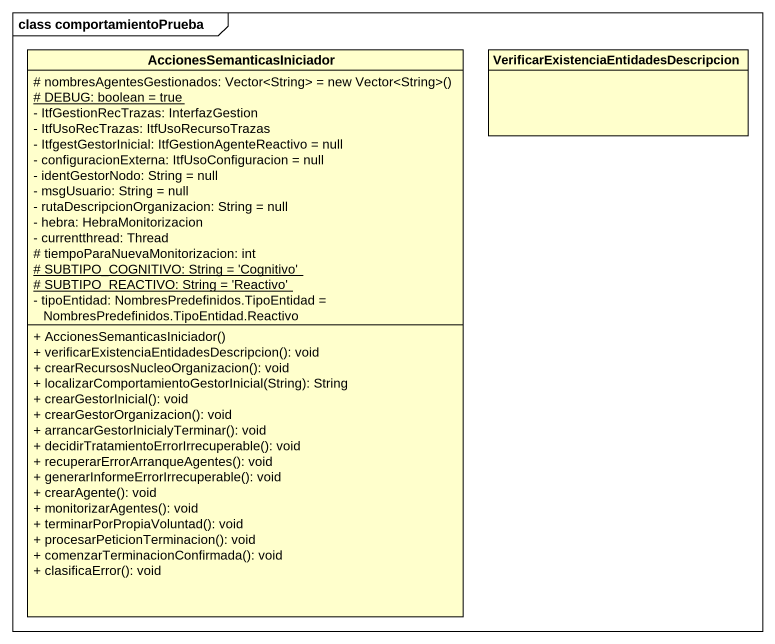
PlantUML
@startuml
mainframe class comportamientoPrueba
hide circle
hide empty members
skinparam classAttributeIconSize 0
class AccionesSemanticasIniciador {
  {field} # nombresAgentesGestionados: Vector<String> = new Vector<String>()
  {static} # DEBUG: boolean = true
  - ItfGestionRecTrazas: InterfazGestion
  - ItfUsoRecTrazas: ItfUsoRecursoTrazas
  - ItfgestGestorInicial: ItfGestionAgenteReactivo = null
  - configuracionExterna: ItfUsoConfiguracion = null
  - identGestorNodo: String = null
  - msgUsuario: String = null
  - rutaDescripcionOrganizacion: String = null
  - hebra: HebraMonitorizacion
  - currentthread: Thread
  # tiempoParaNuevaMonitorizacion: int
  {static} # SUBTIPO_COGNITIVO: String = 'Cognitivo'
  {static} # SUBTIPO_REACTIVO: String = 'Reactivo'
  - tipoEntidad: NombresPredefinidos.TipoEntidad = NombresPredefinidos.TipoEntidad.Reactivo
  + AccionesSemanticasIniciador()
  + verificarExistenciaEntidadesDescripcion(): void
  + crearRecursosNucleoOrganizacion(): void
  + localizarComportamientoGestorInicial(String): String
  + crearGestorInicial(): void
  + crearGestorOrganizacion(): void
  + arrancarGestorInicialyTerminar(): void
  + decidirTratamientoErrorIrrecuperable(): void
  + recuperarErrorArranqueAgentes(): void
  + generarInformeErrorIrrecuperable(): void
  + crearAgente(): void
  + monitorizarAgentes(): void
  + terminarPorPropiaVoluntad(): void
  + procesarPeticionTerminacion(): void
  + comenzarTerminacionConfirmada(): void
  + clasificaError(): void
}
class "VerificarExistenciaEntidadesDescripcion" as VerificarExistenciaEntidades
@enduml
